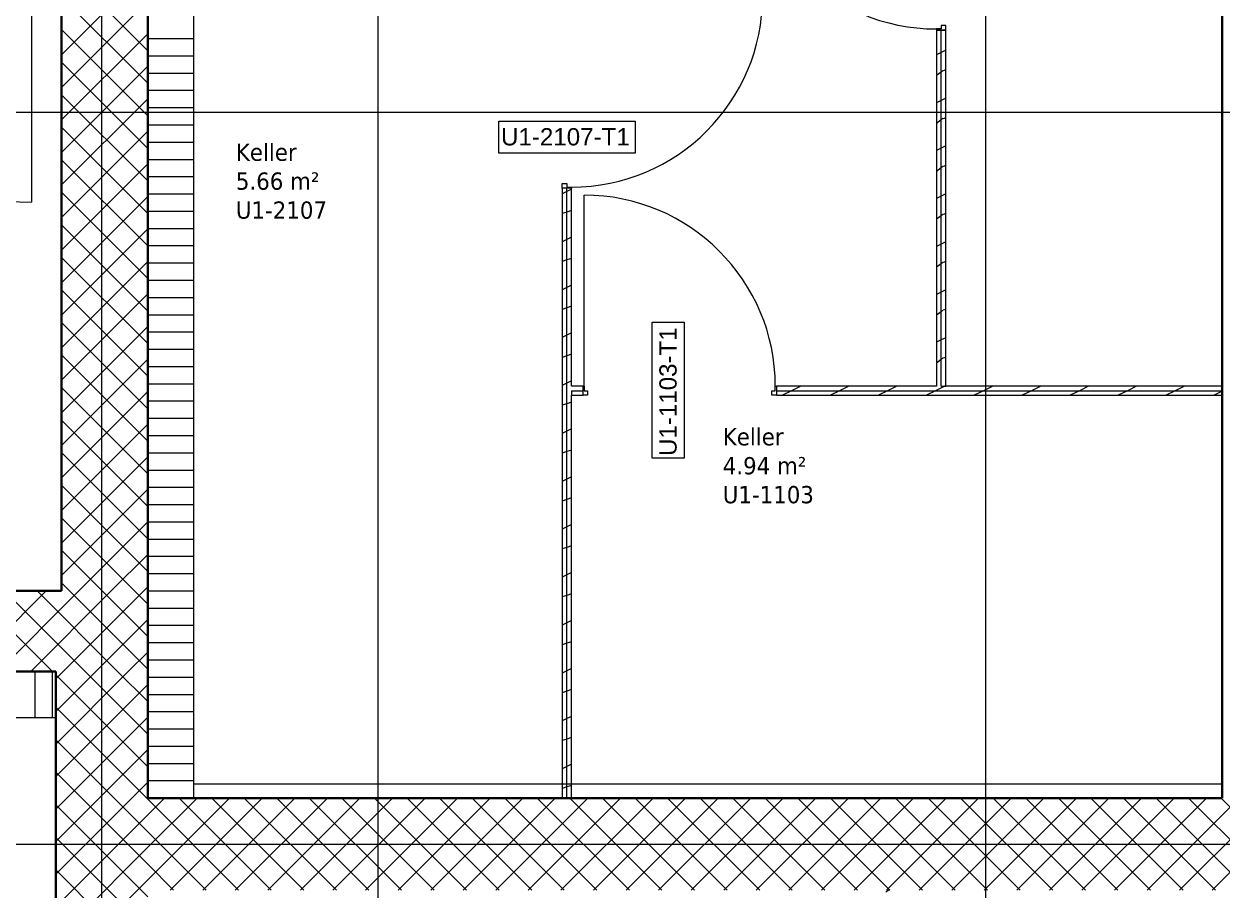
# Model space of a CAD drawing. Extents: x -982 to 937, y -179 to 616.
# Drawn here: x -209.4 to -105.4, y 31.6 to 106.9 of the extents above; entities that cross this region are included whole.
import ezdxf
from ezdxf.lldxf.tags import DXFTag

# ---------------------------------------------------------------- set-up
doc = ezdxf.new("R2010")
doc.units = 0
doc.layers.get('0').update_dxf_attribs({"lineweight": 13})
for name, color, linetype, lineweight in [('A-AREA-____-IDEN', 7, 'Continuous', 5), ('A-DETL-____-HDLN', 7, '_Verdeckte Linien_', 9), ('A-DOOR-____-IDEN', 7, 'Continuous', 5), ('A-DOOR-FRAM-MCUT', 7, 'Continuous', 9), ('A-DOOR-OPNG-OTLN', 7, 'Continuous', 9), ('A-FLOR-____-OVHD', 7, 'Strichpunkt - Fein', 9), ('A-WALL-____-MCUT', 7, 'Continuous', 35), ('A-WALL-____-PATT', 7, 'Continuous', 35), ('A-WALL-FNSH-MCUT', 7, 'Continuous', 35), ('S-GRID-____-OTLN', 7, 'Continuous', 5)]:
    doc.layers.add(name, color=color, linetype=linetype, lineweight=lineweight)
doc.styles.get("Standard").update_dxf_attribs({"font": 'arial.ttf'})
tags = doc.linetypes.add('_Rasterlinie_', pattern=[0.375, 0.2, -0.05, 0.075, -0.05]).pattern_tags.tags
tags[10:11] = [DXFTag(74, 4), DXFTag(75, 0), DXFTag(340, '0'), DXFTag(46, 1.0), DXFTag(50, 0.0), DXFTag(44, 0.0), DXFTag(45, 0.0)]
tags[8:9] = [DXFTag(74, 4), DXFTag(75, 0), DXFTag(340, '0'), DXFTag(46, 1.0), DXFTag(50, 0.0), DXFTag(44, 0.0), DXFTag(45, 0.0)]
tags[6:7] = [DXFTag(74, 4), DXFTag(75, 0), DXFTag(340, '0'), DXFTag(46, 1.0), DXFTag(50, 0.0), DXFTag(44, 0.0), DXFTag(45, 0.0)]
tags[4:5] = [DXFTag(74, 4), DXFTag(75, 0), DXFTag(340, '0'), DXFTag(46, 1.0), DXFTag(50, 0.0), DXFTag(44, 0.0), DXFTag(45, 0.0)]
tags = doc.linetypes.add('_Verdeckte Linien_', pattern=[0.15, 0.1, -0.05]).pattern_tags.tags
tags[6:7] = [DXFTag(74, 4), DXFTag(75, 0), DXFTag(340, '0'), DXFTag(46, 1.0), DXFTag(50, 0.0), DXFTag(44, 0.0), DXFTag(45, 0.0)]
tags[4:5] = [DXFTag(74, 4), DXFTag(75, 0), DXFTag(340, '0'), DXFTag(46, 1.0), DXFTag(50, 0.0), DXFTag(44, 0.0), DXFTag(45, 0.0)]
tags = doc.linetypes.add('Strichpunkt - Fein', pattern=[0.2, 0.1, -0.05, 0, -0.05]).pattern_tags.tags
tags[10:11] = [DXFTag(74, 4), DXFTag(75, 0), DXFTag(340, '0'), DXFTag(46, 1.0), DXFTag(50, 0.0), DXFTag(44, 0.0), DXFTag(45, 0.0)]
tags[8:9] = [DXFTag(74, 4), DXFTag(75, 0), DXFTag(340, '0'), DXFTag(46, 1.0), DXFTag(50, 0.0), DXFTag(44, 0.0), DXFTag(45, 0.0)]
tags[6:7] = [DXFTag(74, 4), DXFTag(75, 0), DXFTag(340, '0'), DXFTag(46, 1.0), DXFTag(50, 0.0), DXFTag(44, 0.0), DXFTag(45, 0.0)]
tags[4:5] = [DXFTag(74, 4), DXFTag(75, 0), DXFTag(340, '0'), DXFTag(46, 1.0), DXFTag(50, 0.0), DXFTag(44, 0.0), DXFTag(45, 0.0)]

# ---------------------------------------------------------------- blocks, each defined once
blk = doc.blocks.new('Referenz-A0UJ2GQRXE', base_point=(-954.02, -167.52))
at = {"layer": 'A-DETL-____-HDLN', "color": 0, "linetype": '_Verdeckte Linien_', "ltscale": 0.13}
blk.add_line((-178.66, 30.59), (-178.66, 147.59), dxfattribs=at)
at = {"layer": 'A-DOOR-____-IDEN', "color": 0, "linetype": 'Continuous', "ltscale": 0.13}
for p, q in [((-168.18, 98.43), (-156.34, 98.43)), ((-168.18, 95.65), (-168.18, 98.43)), ((-156.34, 98.43), (-156.34, 95.65)), ((-156.34, 95.65), (-168.18, 95.65)), ((-154.85, 69.12), (-154.85, 80.96)), ((-154.85, 80.96), (-152.07, 80.96)), ((-152.07, 80.96), (-152.07, 69.12)), ((-152.07, 69.12), (-154.85, 69.12))]:
    blk.add_line(p, q, dxfattribs=at)
at = {"layer": 'A-DOOR-FRAM-MCUT', "color": 0, "linetype": 'Continuous', "ltscale": 0.13}
for p, q in [((-130.16, 106.43), (-130.16, 106.33)), ((-129.76, 106.43), (-130.16, 106.43)), ((-130.16, 106.33), (-129.36, 106.33)), ((-129.36, 106.73), (-129.76, 106.73)), ((-129.76, 106.73), (-129.76, 106.43)), ((-129.36, 106.33), (-129.36, 106.73)), ((-162.66, 92.99), (-162.26, 92.99)), ((-162.66, 92.59), (-162.66, 92.99)), ((-162.26, 92.99), (-162.26, 92.69)), ((-162.26, 92.69), (-161.86, 92.69)), ((-161.86, 92.69), (-161.86, 92.59)), ((-161.86, 92.59), (-162.66, 92.59)), ((-160.86, 74.59), (-160.86, 75.39)), ((-160.86, 75.39), (-160.76, 75.39)), ((-160.76, 75.39), (-160.76, 74.99)), ((-160.76, 74.99), (-160.46, 74.99)), ((-160.46, 74.99), (-160.46, 74.59)), ((-144.46, 74.99), (-144.16, 74.99)), ((-144.46, 74.59), (-144.46, 74.99)), ((-144.16, 74.99), (-144.16, 75.39)), ((-144.16, 75.39), (-144.06, 75.39)), ((-144.06, 75.39), (-144.06, 74.59)), ((-160.46, 74.59), (-160.86, 74.59)), ((-144.06, 74.59), (-144.46, 74.59))]:
    blk.add_line(p, q, dxfattribs=at)
at = {"layer": 'A-DOOR-OPNG-OTLN', "color": 0, "linetype": 'Continuous', "ltscale": 0.13}
for p, q in [((-208.76, 111.39), (-208.76, 91.39)), ((-160.76, 75.39), (-160.76, 91.99))]:
    blk.add_line(p, q, dxfattribs=at)
for centre, major_axis in [((-130.16, 123.03), (-16.6, 0)), ((-208.76, 111.39), (-20, 0)), ((-161.86, 109.29), (0, -16.6)), ((-160.76, 75.39), (16.6, 0))]:
    blk.add_ellipse(centre, major_axis=major_axis, ratio=1, start_param=0, end_param=1.570796, dxfattribs=at)
at = {"layer": 'A-FLOR-____-OVHD', "color": 0, "linetype": 'Strichpunkt - Fein', "ltscale": 0.13}
blk.add_line((-105.36, 40.79), (-194.66, 40.79), dxfattribs=at)
at = {"layer": 'A-WALL-____-MCUT', "color": 0, "linetype": 'Continuous', "ltscale": 0.35}
for p, q in [((-105.36, 39.59), (-105.36, 225.99)), ((-206.16, 111.59), (-206.16, 57.59)), ((-198.66, 39.59), (-198.66, 111.59)), ((-206.16, 57.59), (-300.66, 57.59)), ((-309.26, 50.59), (-206.66, 50.59)), ((-206.66, 50.59), (-206.66, -39.41)), ((-105.36, 39.59), (-198.66, 39.59))]:
    blk.add_line(p, q, dxfattribs=at)
at = {"layer": 'A-WALL-____-MCUT', "color": 0, "linetype": 'Continuous', "lineweight": 9, "ltscale": 0.13}
for p, q in [((-194.66, 39.59), (-194.66, 110.39)), ((-129.76, 75.39), (-129.76, 106.33)), ((-162.26, 39.59), (-162.26, 92.59)), ((-161.86, 74.99), (-160.86, 74.99)), ((-161.86, 74.99), (-161.86, 74.59)), ((-144.06, 74.99), (-105.36, 74.99)), ((-129.76, 75.39), (-129.36, 75.39)), ((-312.26, 46.59), (-206.66, 46.59))]:
    blk.add_line(p, q, dxfattribs=at)
at = {"layer": 'A-WALL-____-PATT', "color": 0, "linetype": 'Continuous', "lineweight": 9, "ltscale": 0.13}
for p, q in [((-198.66, 104.54), (-206.16, 112.04)), ((-206.16, 104.18), (-198.66, 111.68)), ((-198.66, 101.71), (-206.16, 109.21)), ((-206.16, 101.35), (-198.66, 108.85)), ((-198.66, 98.88), (-206.16, 106.38)), ((-206.16, 98.52), (-198.66, 106.02)), ((-198.66, 105.6), (-194.66, 105.6)), ((-198.66, 104.1), (-194.66, 104.1)), ((-129.76, 104.39), (-130.16, 104.19)), ((-129.36, 104.59), (-129.76, 104.39)), ((-198.66, 96.05), (-206.16, 103.55)), ((-206.16, 95.69), (-198.66, 103.19)), ((-198.66, 102.6), (-194.66, 102.6)), ((-129.76, 102.68), (-130.16, 102.38)), ((-129.6, 102.8), (-129.76, 102.68)), ((-129.36, 102.88), (-129.59, 102.8)), ((-198.66, 101.1), (-194.66, 101.1)), ((-198.66, 93.22), (-206.16, 100.72)), ((-206.16, 92.87), (-198.66, 100.37)), ((-129.76, 100.22), (-130.16, 100.02)), ((-129.36, 100.42), (-129.76, 100.22)), ((-198.66, 99.6), (-194.66, 99.6)), ((-198.66, 90.39), (-206.16, 97.89)), ((-198.66, 98.1), (-194.66, 98.1)), ((-129.76, 98.52), (-130.16, 98.22)), ((-129.6, 98.64), (-129.76, 98.52)), ((-129.36, 98.71), (-129.59, 98.63)), ((-206.16, 90.04), (-198.66, 97.54)), ((-198.66, 96.6), (-194.66, 96.6)), ((-129.76, 96.06), (-130.16, 95.86)), ((-129.36, 96.26), (-129.76, 96.06)), ((-198.66, 87.57), (-206.16, 95.07)), ((-206.16, 87.21), (-198.66, 94.71)), ((-198.66, 95.1), (-194.66, 95.1)), ((-129.76, 94.35), (-130.16, 94.05)), ((-129.6, 94.47), (-129.76, 94.35)), ((-129.36, 94.55), (-129.59, 94.47)), ((-198.66, 93.6), (-194.66, 93.6)), ((-198.66, 84.74), (-206.16, 92.24)), ((-206.16, 84.38), (-198.66, 91.88)), ((-198.66, 92.1), (-194.66, 92.1)), ((-162.26, 92.3), (-162.66, 92.1)), ((-161.86, 92.5), (-162.26, 92.3)), ((-129.76, 91.89), (-130.16, 91.69)), ((-129.36, 92.09), (-129.76, 91.89)), ((-198.66, 90.6), (-194.66, 90.6)), ((-161.86, 90.66), (-162.26, 90.52)), ((-162.26, 90.52), (-162.66, 90.39)), ((-129.76, 90.19), (-130.16, 89.89)), ((-129.6, 90.31), (-129.76, 90.19)), ((-129.36, 90.38), (-129.59, 90.3)), ((-198.66, 81.91), (-206.16, 89.41)), ((-206.16, 81.55), (-198.66, 89.05)), ((-198.66, 89.1), (-194.66, 89.1)), ((-198.66, 87.6), (-194.66, 87.6)), ((-162.26, 88.14), (-162.66, 87.94)), ((-161.86, 88.34), (-162.26, 88.14)), ((-129.76, 87.73), (-130.16, 87.53)), ((-129.36, 87.93), (-129.76, 87.73)), ((-198.66, 79.08), (-206.16, 86.58)), ((-161.86, 86.49), (-162.26, 86.36)), ((-206.16, 78.72), (-198.66, 86.22)), ((-198.66, 86.1), (-194.66, 86.1)), ((-162.26, 86.36), (-162.66, 86.22)), ((-129.76, 86.02), (-130.16, 85.72)), ((-129.6, 86.14), (-129.76, 86.02)), ((-129.36, 86.22), (-129.59, 86.14)), ((-198.66, 84.6), (-194.66, 84.6)), ((-198.66, 76.25), (-206.16, 83.75)), ((-206.16, 75.9), (-198.66, 83.4)), ((-162.26, 83.97), (-162.66, 83.77)), ((-161.86, 84.17), (-162.26, 83.97)), ((-129.76, 83.56), (-130.16, 83.36)), ((-129.36, 83.76), (-129.76, 83.56)), ((-198.66, 83.1), (-194.66, 83.1)), ((-161.86, 82.33), (-162.26, 82.19)), ((-198.66, 81.6), (-194.66, 81.6)), ((-162.26, 82.19), (-162.66, 82.06)), ((-129.76, 81.86), (-130.16, 81.56)), ((-129.6, 81.98), (-129.76, 81.86)), ((-129.36, 82.05), (-129.59, 81.98)), ((-198.66, 73.42), (-206.16, 80.92)), ((-206.16, 73.07), (-198.66, 80.57)), ((-198.66, 80.1), (-194.66, 80.1)), ((-162.26, 79.81), (-162.66, 79.61)), ((-161.86, 80.01), (-162.26, 79.81)), ((-129.76, 79.4), (-130.16, 79.2)), ((-129.36, 79.6), (-129.76, 79.4)), ((-198.66, 70.6), (-206.16, 78.1)), ((-198.66, 78.6), (-194.66, 78.6)), ((-161.86, 78.16), (-162.26, 78.03)), ((-206.16, 70.24), (-198.66, 77.74)), ((-198.66, 77.1), (-194.66, 77.1)), ((-162.26, 78.03), (-162.66, 77.89)), ((-129.76, 77.69), (-130.16, 77.39)), ((-129.6, 77.81), (-129.76, 77.69)), ((-129.36, 77.89), (-129.59, 77.81)), ((-198.66, 67.77), (-206.16, 75.27)), ((-198.66, 75.6), (-194.66, 75.6)), ((-162.26, 75.64), (-162.66, 75.44)), ((-161.86, 75.84), (-162.26, 75.64)), ((-142.74, 74.99), (-143.54, 74.59)), ((-141.94, 75.39), (-142.74, 74.99)), ((-138.57, 74.99), (-139.37, 74.59)), ((-137.77, 75.39), (-138.57, 74.99)), ((-134.41, 74.99), (-135.21, 74.59)), ((-133.61, 75.39), (-134.41, 74.99)), ((-130.24, 74.99), (-131.04, 74.59)), ((-129.44, 75.39), (-130.24, 74.99)), ((-129.36, 75.43), (-129.44, 75.39)), ((-126.08, 74.99), (-126.88, 74.59)), ((-125.28, 75.39), (-126.08, 74.99)), ((-121.91, 74.99), (-122.71, 74.59)), ((-121.11, 75.39), (-121.91, 74.99)), ((-117.75, 74.99), (-118.55, 74.59)), ((-116.95, 75.39), (-117.75, 74.99)), ((-113.58, 74.99), (-114.38, 74.59)), ((-112.78, 75.39), (-113.58, 74.99)), ((-109.42, 74.99), (-110.22, 74.59)), ((-108.62, 75.39), (-109.42, 74.99)), ((-105.36, 74.94), (-106.05, 74.59)), ((-206.16, 67.41), (-198.66, 74.91)), ((-198.66, 74.1), (-194.66, 74.1)), ((-161.86, 74), (-162.26, 73.86)), ((-162.26, 73.86), (-162.66, 73.73)), ((-198.66, 64.94), (-206.16, 72.44)), ((-206.16, 64.58), (-198.66, 72.08)), ((-198.66, 72.6), (-194.66, 72.6)), ((-198.66, 71.1), (-194.66, 71.1)), ((-162.26, 71.48), (-162.66, 71.28)), ((-161.86, 71.68), (-162.26, 71.48)), ((-161.86, 69.83), (-162.26, 69.7)), ((-198.66, 62.11), (-206.16, 69.61)), ((-206.16, 61.75), (-198.66, 69.25)), ((-198.66, 69.6), (-194.66, 69.6)), ((-162.26, 69.7), (-162.66, 69.57)), ((-198.66, 68.1), (-194.66, 68.1)), ((-198.66, 59.28), (-206.16, 66.78)), ((-198.66, 66.6), (-194.66, 66.6)), ((-162.26, 67.31), (-162.66, 67.11)), ((-161.86, 67.51), (-162.26, 67.31)), ((-206.16, 58.92), (-198.66, 66.42)), ((-161.86, 65.67), (-162.26, 65.53)), ((-198.66, 65.1), (-194.66, 65.1)), ((-162.26, 65.53), (-162.66, 65.4)), ((-199.8, 57.59), (-206.16, 63.95)), ((-204.66, 57.59), (-198.66, 63.6)), ((-198.66, 63.6), (-194.66, 63.6)), ((-162.26, 63.15), (-162.66, 62.95)), ((-161.86, 63.35), (-162.26, 63.15)), ((-198.66, 62.1), (-194.66, 62.1)), ((-161.86, 61.5), (-162.26, 61.37)), ((-202.63, 57.59), (-206.16, 61.12)), ((-201.83, 57.59), (-198.66, 60.77)), ((-198.66, 60.6), (-194.66, 60.6)), ((-162.26, 61.37), (-162.66, 61.24)), ((-205.46, 57.59), (-206.16, 58.3)), ((-198.66, 59.1), (-194.66, 59.1)), ((-162.26, 58.98), (-162.66, 58.78)), ((-161.86, 59.18), (-162.26, 58.98)), ((-214.49, 50.59), (-207.49, 57.59)), ((-206.94, 50.59), (-213.94, 57.59)), ((-211.66, 50.59), (-204.66, 57.59)), ((-204.11, 50.59), (-211.11, 57.59)), ((-208.83, 50.59), (-201.83, 57.59)), ((-201.28, 50.59), (-208.28, 57.59)), ((-206.01, 50.59), (-199.01, 57.59)), ((-198.66, 50.8), (-205.46, 57.59)), ((-198.66, 53.62), (-202.63, 57.59)), ((-198.66, 56.45), (-199.8, 57.59)), ((-199.01, 57.59), (-198.66, 57.94)), ((-198.66, 57.6), (-194.66, 57.6)), ((-161.86, 57.34), (-162.26, 57.2)), ((-162.26, 57.2), (-162.66, 57.07)), ((-198.66, 56.1), (-194.66, 56.1)), ((-203.18, 50.59), (-198.66, 55.11)), ((-198.66, 54.6), (-194.66, 54.6)), ((-162.26, 54.82), (-162.66, 54.62)), ((-161.86, 55.02), (-162.26, 54.82)), ((-198.66, 53.1), (-194.66, 53.1)), ((-161.86, 53.17), (-162.26, 53.04)), ((-200.35, 50.59), (-198.66, 52.28)), ((-162.26, 53.04), (-162.66, 52.91)), ((-198.66, 51.6), (-194.66, 51.6)), ((-208.46, 50.59), (-208.46, 46.59)), ((-206.96, 50.59), (-206.96, 46.59)), ((-206.66, 49.94), (-206.01, 50.59)), ((-206.66, 47.11), (-203.18, 50.59)), ((-206.66, 44.28), (-200.35, 50.59)), ((-198.66, 42.31), (-206.66, 50.31)), ((-198.66, 45.14), (-204.11, 50.59)), ((-198.66, 47.97), (-201.28, 50.59)), ((-198.66, 50.1), (-194.66, 50.1)), ((-162.26, 50.65), (-162.66, 50.45)), ((-161.86, 50.85), (-162.26, 50.65)), ((-206.66, 41.45), (-198.66, 49.45)), ((-161.86, 49.01), (-162.26, 48.87)), ((-198.66, 48.6), (-194.66, 48.6)), ((-162.26, 48.87), (-162.66, 48.74)), ((-198.66, 39.48), (-206.66, 47.48)), ((-198.66, 47.1), (-194.66, 47.1)), ((-206.66, 38.63), (-198.66, 46.63)), ((-162.26, 46.49), (-162.66, 46.29)), ((-161.86, 46.69), (-162.26, 46.49)), ((-198.66, 45.6), (-194.66, 45.6)), ((-161.86, 44.84), (-162.26, 44.71)), ((-198.66, 36.65), (-206.66, 44.65)), ((-206.66, 35.8), (-198.66, 43.8)), ((-198.66, 44.1), (-194.66, 44.1)), ((-162.26, 44.71), (-162.66, 44.58)), ((-198.66, 33.83), (-206.66, 41.83)), ((-198.66, 42.6), (-194.66, 42.6)), ((-162.26, 42.32), (-162.66, 42.12)), ((-161.86, 42.52), (-162.26, 42.32)), ((-206.66, 32.97), (-198.66, 40.97)), ((-198.66, 41.1), (-194.66, 41.1)), ((-161.86, 40.68), (-162.26, 40.55)), ((-198.66, 39.6), (-194.66, 39.6)), ((-198.66, 38.14), (-197.21, 39.59)), ((-198.66, 35.31), (-194.38, 39.59)), ((-198.66, 32.48), (-191.55, 39.59)), ((-196.72, 31.59), (-188.72, 39.59)), ((-187.94, 31.59), (-195.94, 39.59)), ((-193.89, 31.59), (-185.89, 39.59)), ((-185.11, 31.59), (-193.11, 39.59)), ((-191.06, 31.59), (-183.06, 39.59)), ((-182.28, 31.59), (-190.28, 39.59)), ((-188.24, 31.59), (-180.24, 39.59)), ((-179.46, 31.59), (-187.46, 39.59)), ((-185.41, 31.59), (-177.41, 39.59)), ((-176.63, 31.59), (-184.63, 39.59)), ((-182.58, 31.59), (-174.58, 39.59)), ((-173.8, 31.59), (-181.8, 39.59)), ((-179.75, 31.59), (-171.75, 39.59)), ((-170.97, 31.59), (-178.97, 39.59)), ((-176.92, 31.59), (-168.92, 39.59)), ((-168.14, 31.59), (-176.14, 39.59)), ((-174.09, 31.59), (-166.09, 39.59)), ((-165.31, 31.59), (-173.31, 39.59)), ((-171.27, 31.59), (-163.27, 39.59)), ((-162.49, 31.59), (-170.49, 39.59)), ((-168.44, 31.59), (-160.44, 39.59)), ((-159.66, 31.59), (-167.66, 39.59)), ((-165.61, 31.59), (-157.61, 39.59)), ((-156.83, 31.59), (-164.83, 39.59)), ((-162.78, 31.59), (-154.78, 39.59)), ((-162.26, 40.55), (-162.66, 40.41)), ((-154, 31.59), (-162, 39.59)), ((-159.95, 31.59), (-151.95, 39.59)), ((-151.17, 31.59), (-159.17, 39.59)), ((-157.12, 31.59), (-149.12, 39.59)), ((-148.34, 31.59), (-156.34, 39.59)), ((-154.29, 31.59), (-146.29, 39.59)), ((-145.51, 31.59), (-153.51, 39.59)), ((-151.47, 31.59), (-143.47, 39.59)), ((-142.69, 31.59), (-150.69, 39.59)), ((-148.64, 31.59), (-140.64, 39.59)), ((-139.86, 31.59), (-147.86, 39.59)), ((-145.81, 31.59), (-137.81, 39.59)), ((-137.03, 31.59), (-145.03, 39.59)), ((-142.98, 31.59), (-134.98, 39.59)), ((-134.2, 31.59), (-142.2, 39.59)), ((-140.15, 31.59), (-132.15, 39.59)), ((-131.37, 31.59), (-139.37, 39.59)), ((-137.32, 31.59), (-129.32, 39.59)), ((-128.54, 31.59), (-136.54, 39.59)), ((-134.5, 31.59), (-126.5, 39.59)), ((-125.72, 31.59), (-133.72, 39.59)), ((-131.67, 31.59), (-123.67, 39.59)), ((-122.89, 31.59), (-130.89, 39.59)), ((-128.84, 31.59), (-120.84, 39.59)), ((-120.06, 31.59), (-128.06, 39.59)), ((-126.01, 31.59), (-118.01, 39.59)), ((-117.23, 31.59), (-125.23, 39.59)), ((-123.18, 31.59), (-115.18, 39.59)), ((-114.4, 31.59), (-122.4, 39.59)), ((-120.35, 31.59), (-112.35, 39.59)), ((-111.57, 31.59), (-119.57, 39.59)), ((-117.53, 31.59), (-109.53, 39.59)), ((-108.74, 31.59), (-116.74, 39.59)), ((-114.7, 31.59), (-106.7, 39.59)), ((-105.92, 31.59), (-113.92, 39.59)), ((-111.87, 31.59), (-103.87, 39.59)), ((-103.09, 31.59), (-111.09, 39.59)), ((-109.04, 31.59), (-101.04, 39.59)), ((-100.26, 31.59), (-108.26, 39.59)), ((-106.21, 31.59), (-98.21, 39.59)), ((-97.43, 31.59), (-105.43, 39.59)), ((-198.66, 31), (-206.66, 39)), ((-190.77, 31.59), (-198.66, 39.48)), ((-206.66, 30.14), (-198.66, 38.14)), ((-193.6, 31.59), (-198.66, 36.65)), ((-198.66, 28.17), (-206.66, 36.17)), ((-206.66, 27.31), (-198.66, 35.31)), ((-198.66, 25.34), (-206.66, 33.34)), ((-196.43, 31.59), (-198.66, 33.83)), ((-206.66, 24.48), (-198.66, 32.48)), ((-134.31, 31.59), (-134.56, 31.4))]:
    blk.add_line(p, q, dxfattribs=at)
at = {"layer": 'A-WALL-FNSH-MCUT', "color": 0, "linetype": 'Continuous', "lineweight": 9, "ltscale": 0.13}
for p, q in [((-130.16, 106.33), (-130.16, 75.39)), ((-129.36, 106.33), (-130.16, 106.33)), ((-129.36, 75.39), (-129.36, 106.33)), ((-162.66, 92.59), (-162.66, 39.59)), ((-161.86, 92.59), (-162.66, 92.59)), ((-161.86, 75.39), (-161.86, 92.59)), ((-160.86, 75.39), (-161.86, 75.39)), ((-160.86, 74.59), (-160.86, 75.39)), ((-130.16, 75.39), (-144.06, 75.39)), ((-144.06, 75.39), (-144.06, 74.59)), ((-105.36, 75.39), (-129.36, 75.39)), ((-161.86, 39.59), (-161.86, 74.59)), ((-161.86, 74.59), (-160.86, 74.59)), ((-144.06, 74.59), (-105.36, 74.59))]:
    blk.add_line(p, q, dxfattribs=at)
at = {"layer": 'S-GRID-____-OTLN', "color": 0, "linetype": '_Rasterlinie_', "ltscale": 0.13}
for p, q in [((-202.66, -167.52), (-202.66, 592.59)), ((-125.86, -167.52), (-125.86, 592.59)), ((-948.54, 99.19), (290.33, 99.19)), ((-948.54, 35.59), (290.33, 35.59))]:
    blk.add_line(p, q, dxfattribs=at)
at = {"layer": 'A-AREA-____-IDEN', "color": 0, "linetype": 'Continuous', "ltscale": 0.13, "char_height": 1.5, "attachment_point": 1}
for s, insert in [('{\\W0.9;\\fVerdana;Keller}', (-191.01, 96.47)), ('{\\W0.9;\\fVerdana;5.66 m²}', (-191.01, 93.96)), ('{\\W0.9;\\fVerdana;U1-2107}', (-191.01, 91.44)), ('{\\W0.9;\\fVerdana;Keller}', (-148.72, 71.74)), ('{\\W0.9;\\fVerdana;4.94 m²}', (-148.72, 69.22)), ('{\\W0.9;\\fVerdana;U1-1103}', (-148.72, 66.71))]:
    blk.add_mtext(s, dxfattribs=dict(at, insert=insert))
at = {"layer": 'A-DOOR-____-IDEN', "color": 0, "linetype": 'Continuous', "ltscale": 0.13, "insert": (-167.98, 97.81), "char_height": 1.5, "attachment_point": 1}
blk.add_mtext('{\\fArial;U1-2107-T1}', dxfattribs=at)
at = {"layer": 'A-DOOR-____-IDEN', "color": 0, "linetype": 'Continuous', "ltscale": 0.13, "insert": (-154.23, 69.32), "char_height": 1.5, "attachment_point": 1, "rotation": 90}
blk.add_mtext('{\\fArial;U1-1103-T1}', dxfattribs=at)

msp = doc.modelspace()

# ---------------------------------------------------------------- block references
at = {"color": 9, "lineweight": 25, "ltscale": 0.25, "true_color": 0xc0c0c0}
msp.add_blockref('Referenz-A0UJ2GQRXE', (-954.02, -167.52), dxfattribs=at)

doc.saveas('drawing.dxf')
